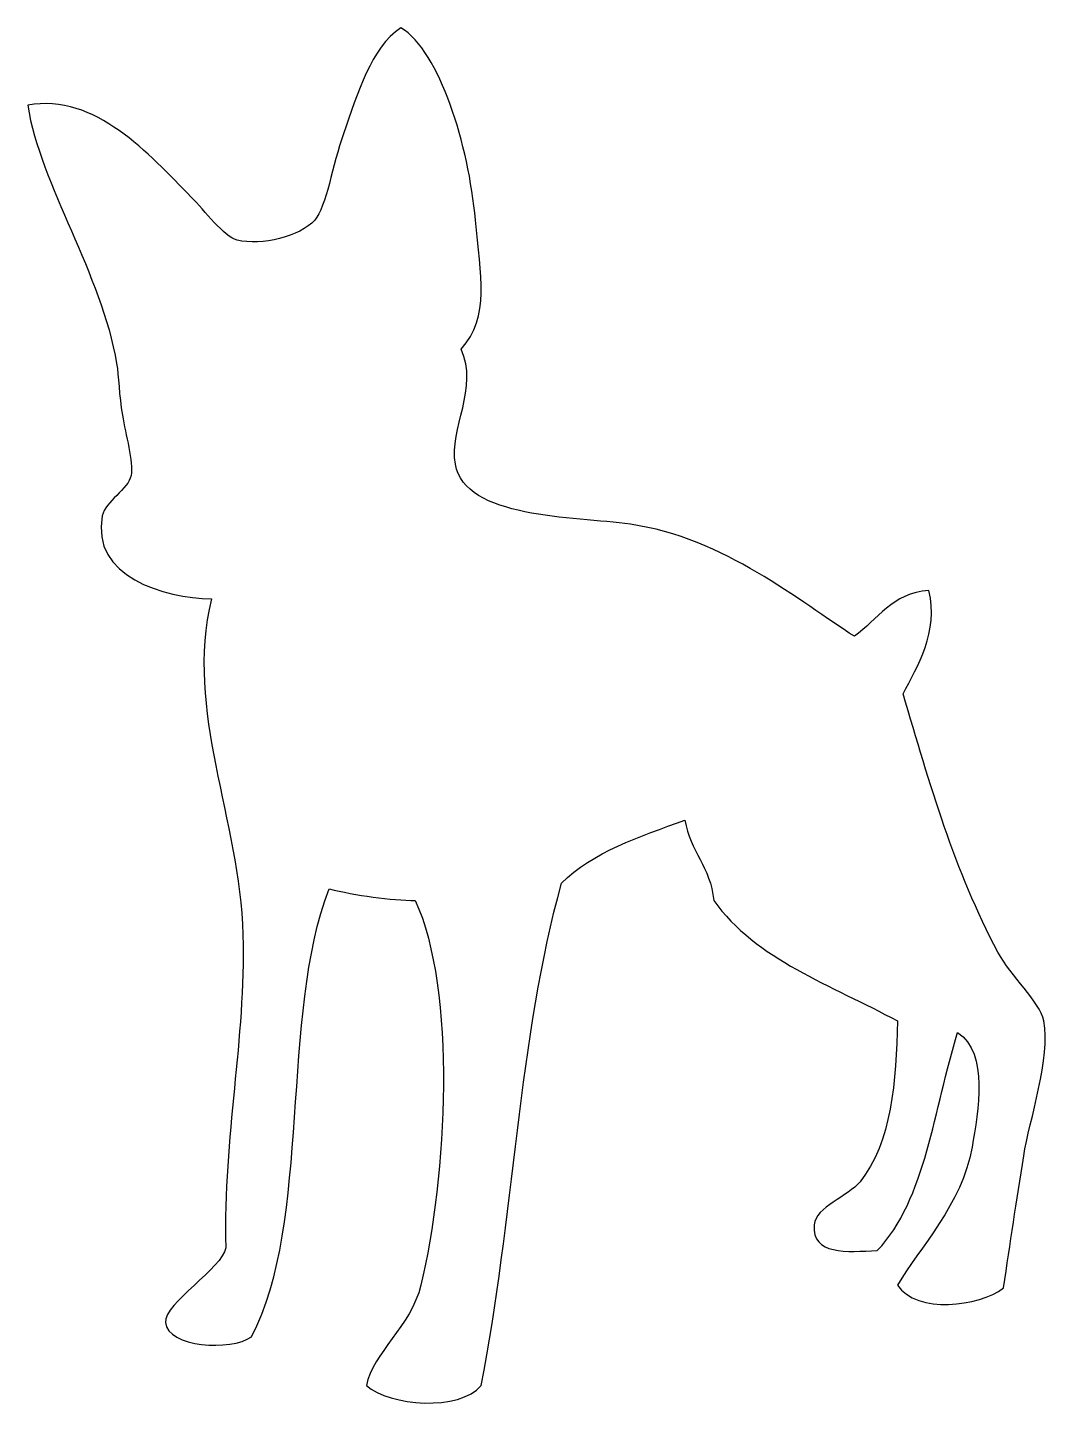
# Model space of a CAD drawing. Header units: centimetres. Extents: x -66 to 65, y -66 to 66.
# Drawn here: x -9.443 to -6.653, y 49.52 to 53.291 of the extents above; entities that cross this region are included whole.
import ezdxf

# ---------------------------------------------------------------- set-up
doc = ezdxf.new("R2010")
doc.units = ezdxf.units.CM
doc.header["$MEASUREMENT"] = 0
doc.layers.add('Layer 1', color=7, linetype='Continuous')

msp = doc.modelspace()

# ---------------------------------------------------------------- linework, layer by layer
at = {"layer": 'Layer 1'}
msp.add_open_spline([(-7.18948, 51.63202), (-7.12574, 51.67779), (-7.08772, 51.74934), (-6.98607, 51.75722), (-6.98607, 51.75722), (-6.95951, 51.644), (-7.01774, 51.54936), (-7.05648, 51.47554), (-7.05648, 51.47554), (-6.98425, 51.22847), (-6.91583, 50.99294), (-6.7983, 50.77138), (-6.7983, 50.77138), (-6.76327, 50.70531), (-6.68456, 50.63787), (-6.67315, 50.58361), (-6.67315, 50.58361), (-6.65254, 50.48587), (-6.71268, 50.31313), (-6.72789, 50.21587), (-6.72789, 50.21587), (-6.7475, 50.09064), (-6.76469, 49.97878), (-6.78266, 49.85596), (-6.78266, 49.85596), (-6.84986, 49.80439), (-7.01901, 49.78516), (-7.07214, 49.86379), (-7.07214, 49.86379), (-7.01216, 49.96438), (-6.89511, 50.08583), (-6.86873, 50.23934), (-6.86873, 50.23934), (-6.85148, 50.3397), (-6.82232, 50.49466), (-6.90786, 50.55229), (-6.90786, 50.55229), (-6.97229, 50.34547), (-6.99467, 50.09665), (-7.12691, 49.95767), (-7.12691, 49.95767), (-7.20972, 49.9546), (-7.30585, 49.9446), (-7.29905, 50.02808), (-7.29905, 50.02808), (-7.29508, 50.07684), (-7.2056, 50.10608), (-7.17385, 50.14548), (-7.17385, 50.14548), (-7.08834, 50.25166), (-7.07482, 50.42163), (-7.07214, 50.58366), (-7.07214, 50.58366), (-7.25118, 50.68105), (-7.45809, 50.75059), (-7.57286, 50.91222), (-7.57286, 50.91222), (-7.58082, 51.0034), (-7.63792, 51.04544), (-7.65112, 51.13132), (-7.65112, 51.13132), (-7.77492, 51.08557), (-7.90316, 51.0443), (-7.98756, 50.95918), (-7.98756, 50.95918), (-8.10374, 50.54595), (-8.1193, 50.03203), (-8.20664, 49.58996), (-8.20664, 49.58996), (-8.26511, 49.51979), (-8.45588, 49.53326), (-8.51959, 49.58996), (-8.51959, 49.58996), (-8.50205, 49.67894), (-8.39841, 49.75077), (-8.37095, 49.86383), (-8.37095, 49.86383), (-8.29964, 50.1572), (-8.27361, 50.66967), (-8.38659, 50.91224), (-8.38659, 50.91224), (-8.4493, 50.91179), (-8.55145, 50.92645), (-8.6213, 50.94354), (-8.6213, 50.94354), (-8.75449, 50.59945), (-8.6684, 50.03607), (-8.83257, 49.72299), (-8.83257, 49.72299), (-8.88813, 49.68312), (-9.06186, 49.69394), (-9.06728, 49.76212), (-9.06728, 49.76212), (-9.07135, 49.81332), (-8.91038, 49.91158), (-8.90297, 49.96553), (-8.90297, 49.96553), (-8.91033, 50.2721), (-8.84849, 50.53227), (-8.85603, 50.81836), (-8.85603, 50.81836), (-8.86431, 51.13332), (-9.01629, 51.42801), (-8.94207, 51.73379), (-8.94207, 51.73379), (-9.07082, 51.73662), (-9.2715, 51.79398), (-9.23941, 51.9607), (-9.23941, 51.9607), (-9.23198, 51.9992), (-9.16776, 52.03343), (-9.16117, 52.07026), (-9.16117, 52.07026), (-9.15456, 52.10722), (-9.17588, 52.18236), (-9.18464, 52.23457), (-9.18464, 52.23457), (-9.19377, 52.28892), (-9.19454, 52.34093), (-9.2003, 52.37538), (-9.2003, 52.37538), (-9.24123, 52.62046), (-9.40718, 52.85996), (-9.44284, 53.07957), (-9.44284, 53.07957), (-9.2562, 53.1124), (-9.11375, 52.94609), (-8.99688, 52.82922), (-8.99688, 52.82922), (-8.96037, 52.79271), (-8.90793, 52.72032), (-8.87171, 52.71182), (-8.87171, 52.71182), (-8.80503, 52.69626), (-8.70021, 52.721), (-8.66047, 52.76659), (-8.66047, 52.76659), (-8.62838, 52.80339), (-8.61221, 52.91693), (-8.58223, 53.00133), (-8.58223, 53.00133), (-8.54217, 53.11412), (-8.50793, 53.23408), (-8.4257, 53.29081), (-8.4257, 53.29081), (-8.31844, 53.22477), (-8.24121, 52.97223), (-8.22229, 52.76659), (-8.22229, 52.76659), (-8.20832, 52.61448), (-8.18141, 52.50492), (-8.26142, 52.41451), (-8.26142, 52.41451), (-8.21279, 52.31026), (-8.29314, 52.19755), (-8.27708, 52.10156), (-8.27708, 52.10156), (-8.25202, 51.95204), (-7.9559, 51.95921), (-7.7998, 51.93725), (-7.7998, 51.93725), (-7.54609, 51.9015), (-7.33569, 51.72487), (-7.18948, 51.63202)], degree=3, knots=[0, 0, 0, 0, 0.0238095, 0.0238095, 0.0238095, 0.0238095, 0.047619, 0.047619, 0.047619, 0.047619, 0.0714286, 0.0714286, 0.0714286, 0.0714286, 0.0952381, 0.0952381, 0.0952381, 0.0952381, 0.1190476, 0.1190476, 0.1190476, 0.1190476, 0.1428571, 0.1428571, 0.1428571, 0.1428571, 0.1666667, 0.1666667, 0.1666667, 0.1666667, 0.1904762, 0.1904762, 0.1904762, 0.1904762, 0.2142857, 0.2142857, 0.2142857, 0.2142857, 0.2380952, 0.2380952, 0.2380952, 0.2380952, 0.2619048, 0.2619048, 0.2619048, 0.2619048, 0.2857143, 0.2857143, 0.2857143, 0.2857143, 0.3095238, 0.3095238, 0.3095238, 0.3095238, 0.3333333, 0.3333333, 0.3333333, 0.3333333, 0.3571429, 0.3571429, 0.3571429, 0.3571429, 0.3809524, 0.3809524, 0.3809524, 0.3809524, 0.4047619, 0.4047619, 0.4047619, 0.4047619, 0.4285714, 0.4285714, 0.4285714, 0.4285714, 0.452381, 0.452381, 0.452381, 0.452381, 0.4761905, 0.4761905, 0.4761905, 0.4761905, 0.5, 0.5, 0.5, 0.5, 0.5238095, 0.5238095, 0.5238095, 0.5238095, 0.547619, 0.547619, 0.547619, 0.547619, 0.5714286, 0.5714286, 0.5714286, 0.5714286, 0.5952381, 0.5952381, 0.5952381, 0.5952381, 0.6190476, 0.6190476, 0.6190476, 0.6190476, 0.6428571, 0.6428571, 0.6428571, 0.6428571, 0.6666667, 0.6666667, 0.6666667, 0.6666667, 0.6904762, 0.6904762, 0.6904762, 0.6904762, 0.7142857, 0.7142857, 0.7142857, 0.7142857, 0.7380952, 0.7380952, 0.7380952, 0.7380952, 0.7619048, 0.7619048, 0.7619048, 0.7619048, 0.7857143, 0.7857143, 0.7857143, 0.7857143, 0.8095238, 0.8095238, 0.8095238, 0.8095238, 0.8333333, 0.8333333, 0.8333333, 0.8333333, 0.8571429, 0.8571429, 0.8571429, 0.8571429, 0.8809524, 0.8809524, 0.8809524, 0.8809524, 0.9047619, 0.9047619, 0.9047619, 0.9047619, 0.9285714, 0.9285714, 0.9285714, 0.9285714, 0.952381, 0.952381, 0.952381, 0.952381, 1, 1, 1, 1], dxfattribs=at)

doc.saveas('drawing.dxf')
